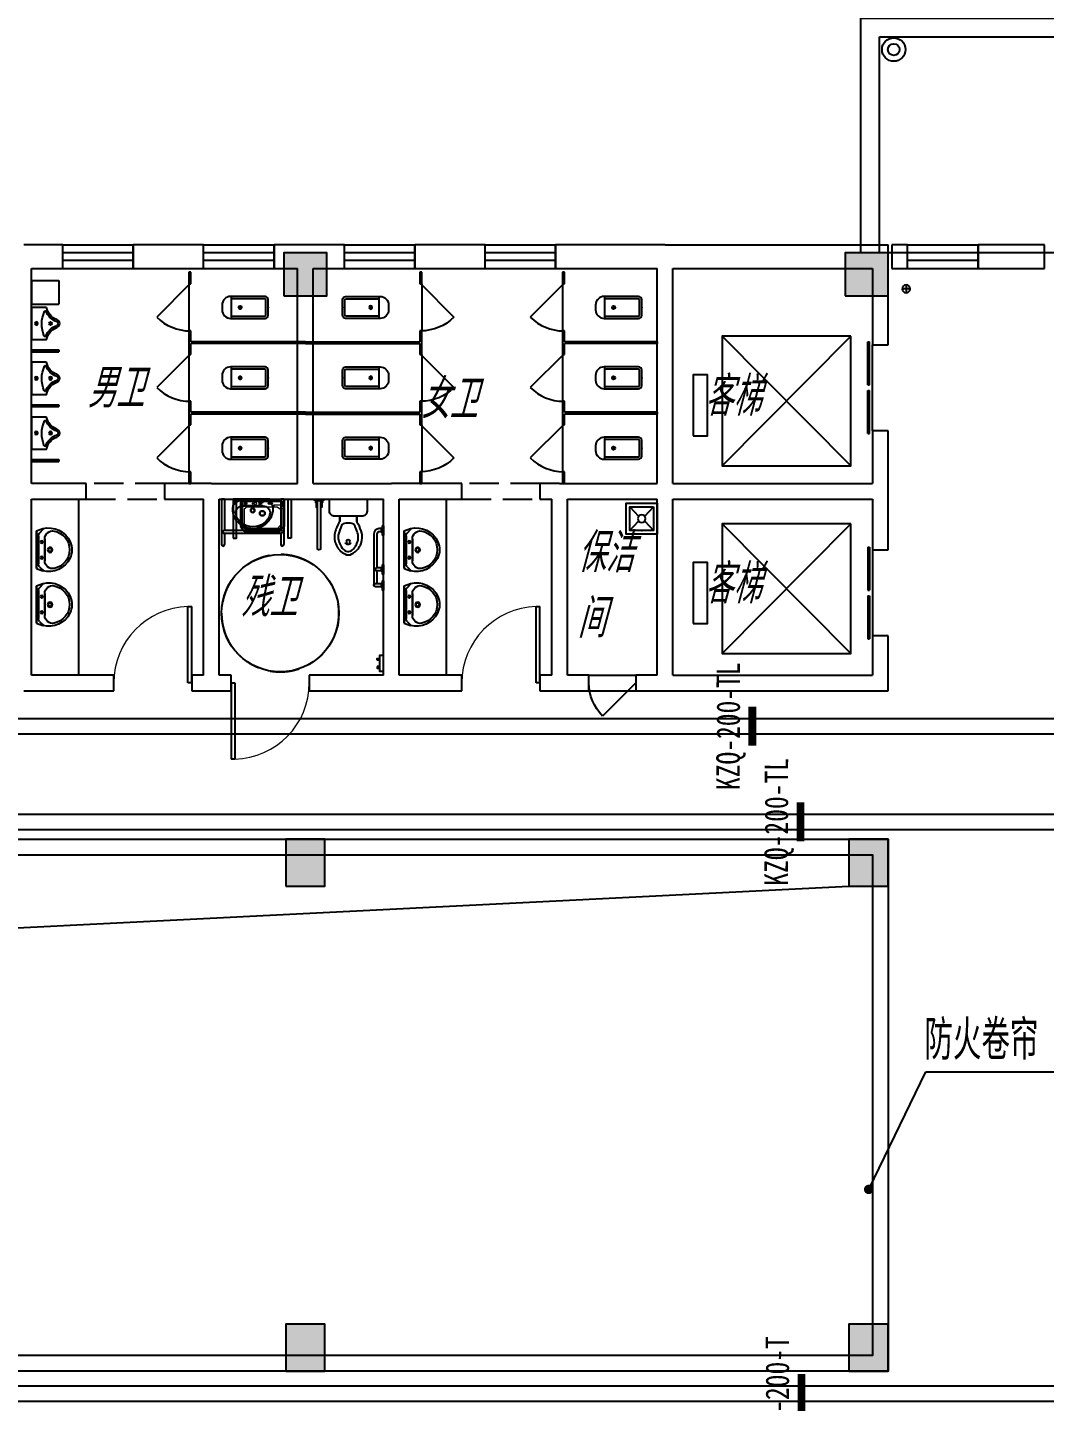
# Model space of a CAD drawing. Extents: x 1398449 to 2142961, y 256969 to 1032940.
# Drawn here: x 1573339 to 1586341, y 715881 to 733449 of the extents above; entities that cross this region are included whole.
import ezdxf
from ezdxf.enums import TextEntityAlignment as Align

# ---------------------------------------------------------------- set-up
doc = ezdxf.new("R2010")
doc.units = 0
doc.header["$LTSCALE"] = 1500
doc.header["$PDSIZE"] = 50
doc.linetypes.add('__DASH', pattern=[0.35, 0.25, -0.1])
doc.linetypes.add('DASH', pattern=[0.35, 0.25, -0.1])
for name, color, linetype in [('1-建筑底图', 8, 'Continuous'), ('CABLETRAY_PDS', 6, 'Continuous'), ('LATRINE', 5, 'Continuous'), ('LVTRY', 5, 'Continuous'), ('内网桥架', 1, 'Continuous'), ('厨卫', 252, 'Continuous'), ('家具', 8, 'Continuous'), ('建筑-洁具', 5, 'Continuous'), ('抗震支吊架', 2, 'Continuous'), ('排水', 153, 'Continuous')]:
    doc.layers.add(name, color=color, linetype=linetype)
doc.styles.add('_TCH_DIM', font='SIMPLEX', dxfattribs={"bigfont": 'GBCBIG'})
doc.styles.add('kzcad', font='', dxfattribs={"width": 0.8})
doc.styles.get("Standard").update_dxf_attribs({"font": 'gbeitc.shx', "bigfont": 'gbcbig.shx'})
doc.styles.get('kzcad').set_extended_font_data('SimSun')
doc.linetypes.add('JIEDI', pattern='A,1.25,-0.25,0.25,-0.25,0.625,["/",Standard,S=0.6,R=0,X=0,Y=-0.3],0.625,-0.25,0.25,-0.25', length=4)

# ---------------------------------------------------------------- blocks, each defined once
blk = doc.blocks.new('np')
at = {"layer": '排水'}
for radius in [150, 75]:
    blk.add_circle((345955, 781714), radius, dxfattribs=at)
blk = doc.blocks.new('ng')
at = {"layer": '排水'}
for p, q in [((345991, 781358), (346091, 781358)), ((346041, 781408), (346041, 781308))]:
    blk.add_line(p, q, dxfattribs=at)
blk.add_circle((346041, 781358), 50, dxfattribs=at)
blk = doc.blocks.new('雨水管222')
at = {"layer": '排水', "xscale": -1}
blk.add_blockref('ng', (861564, -458100), dxfattribs=at)
blk = doc.blocks.new('_E6')
for p, q in [((240, 0), (-240, 0)), ((-237, 0), (239, 0)), ((240, 0), (270, -79)), ((-213, -36), (-271, -91)), ((-240, 0), (-270, -79)), ((-179, -23), (181, -23)), ((141, -105), (-141, -105)), ((-141, -105), (141, -105)), ((217, -37), (274, -95))]:
    blk.add_line(p, q)
for centre, radius in [((-99, -65), 16.3), ((2, -172), 31.6), ((2, -172), 23), ((101, -65), 16.3)]:
    blk.add_circle(centre, radius)
for centre, radius, start, end in [((28, -152), 307, 166.1751, 244.7296), ((-141, -205), 100, 90, 190.5602), ((-179, -73), 50, 90, 133.181), ((-28, -152), 307, 297.0639, 13.8249), ((141, -205), 100, 349.4398, 90), ((181, -73), 50, 44.5607, 90), ((0, -179), 243, 190.5602, 349.4398), ((0, -201), 250, 245.8071, 296.4628), ((28, -152), 307, 266.589, 266.5936)]:
    blk.add_arc(centre, radius, start, end)
at = {"width": 0.8, "flags": 9}
for tag in ['XSIZE', 'YSIZE']:
    blk.add_attdef(tag, (0, 0), '', height=0.5, dxfattribs=at)
blk = doc.blocks.new('$plan$00000379')
at = {"layer": '建筑-洁具'}
for p, q in [((-575, 18), (-536, 18)), ((-572, 18), (-572, 18)), ((-536, -22), (-576, -21))]:
    blk.add_line(p, q, dxfattribs=at)
for points in [[(-285, -110, -0.082371), (-434, -171, -0.174047), (-592, -152, -0.152847), (-702, -46, -0.25487), (-702, 46, -0.135193), (-607, 144, -0.19268), (-434, 171, -0.066715), (-320, 128, 0.008412), (-285, 110), (-220, 110), (-220, -110)], [(-307, -1, -0.073764), (-317, -64, -0.219411), (-337, -85, -0.018016), (-436, -122, -0.163008), (-533, -122, -0.084559), (-606, -92, -0.185519), (-666, -26, -0.252786), (-658, 39, -0.083694), (-606, 90, -0.078323), (-556, 115, -0.086951), (-477, 126, -0.071278), (-416, 114, -0.021719), (-371, 97, 0.016169), (-337, 83, -0.158768), (-324, 73, -0.168814), (-308, 12)]]:
    blk.add_lwpolyline(points, format="xyb", close=True, dxfattribs=at)
for points in [[(-155, 240, 0.414214), (-220, 175, 0.414214)], [(-220, -175, 0.414214), (-155, -240, 0.414214)]]:
    blk.add_lwpolyline(points, format="xyb", dxfattribs=at)
for points in [[(0, 240), (-155, 240)], [(0, -240), (0, 240)], [(-220, 110), (-285, 110)], [(-220, 175), (-220, -175)], [(-285, -110), (-220, -110)], [(-155, -240), (0, -240)]]:
    blk.add_lwpolyline(points, dxfattribs=at)
for centre, radius, start, end in [((-549, -3), 33.2, 100.0495, 259.9505), ((-536, -2), 20, 270, 90)]:
    blk.add_arc(centre, radius, start, end, dxfattribs=at)
blk = doc.blocks.new('$plan$00000403')
at = {"layer": '建筑-洁具'}
for p, q in [((-650, 0), (-650, 0)), ((-19, 20), (-630, 20)), ((-19, -20), (-19, 20)), ((-630, -20), (-19, -20))]:
    blk.add_line(p, q, dxfattribs=at)
for points in [[(-103, 24), (-13, 24), (-13, 38), (-103, 38)], [(-43, 38), (-30, 38), (-30, 46), (-43, 46)], [(0, 60), (-13, 60), (-13, -60), (0, -60)], [(-103, -24), (-13, -24), (-13, -38), (-103, -38)], [(-43, -38), (-30, -38), (-30, -46), (-43, -46)]]:
    blk.add_lwpolyline(points, close=True, dxfattribs=at)
for start, end in [(90.0006, 180.0006), (179.9999, 270)]:
    blk.add_arc((-630, 0), 20, start, end, dxfattribs=at)
blk = doc.blocks.new('$plan$00001624')
at = {"layer": '建筑-洁具'}
for p, q in [((-23, -28), (-23, -54)), ((17, -28), (17, -54)), ((49, -85), (477, -85)), ((49, -125), (700, -125)), ((462, -13), (477, -28)), ((517, -28), (532, -13)), ((517, -85), (680, -85)), ((665, -13), (680, -28)), ((720, -28), (735, -13))]:
    blk.add_line(p, q, dxfattribs=at)
for points in [[(60, 0), (60, -13), (-60, -13), (-60, 0)], [(560, 0), (560, -13), (440, -13), (440, 0)], [(763, 0), (763, -13), (643, -13), (643, 0)]]:
    blk.add_lwpolyline(points, close=True, dxfattribs=at)
for points in [[(-38, -13), (-23, -28), (17, -28), (33, -13)], [(477, -28), (477, -85)], [(477, -28), (517, -28)], [(517, -28), (517, -85)]]:
    blk.add_lwpolyline(points, dxfattribs=at)
blk.add_lwpolyline([(700, -125), (700, -125, -0.414214), (680, -105), (680, -28), (720, -28), (720, -105, -0.414214)], format="xyb", close=True, dxfattribs=at)
for centre, radius, start, end in [((49, -54), 71.5, 180.0001, 270), ((49, -54), 31.5, 180.0003, 269.9998), ((497, -85), 20, 176.5059, 0.0915)]:
    blk.add_arc(centre, radius, start, end, dxfattribs=at)
blk = doc.blocks.new('$plan$00000343')
at = {"layer": '建筑-洁具', "lineweight": 13}
for p, q in [((-279, -123), (-251, -123)), ((-277, -51), (-251, -51)), ((-232, -26), (-232, -79)), ((-232, -79), (-154, -79)), ((-191, -100), (-232, -127)), ((-232, -127), (-232, -335)), ((-191, -100), (189, -100)), ((-149, -84), (-149, -100)), ((148, -84), (148, -100)), ((232, -79), (153, -79)), ((192, -101), (232, -127)), ((232, -26), (232, -79)), ((232, -127), (232, -335)), ((279, -51), (253, -51)), ((281, -123), (253, -123)), ((-232, -335), (-191, -381)), ((232, -335), (191, -381))]:
    blk.add_line(p, q, dxfattribs=at)
at = {"layer": '建筑-洁具'}
for p, q in [((-251, -26), (251, -26)), ((-251, -349), (-251, -26)), ((0, -26), (-90, -26)), ((-90, -26), (90, -26)), ((251, -349), (251, -26)), ((-221, -381), (-251, -349)), ((222, -381), (251, -349)), ((222, -381), (-221, -381))]:
    blk.add_line(p, q, dxfattribs=at)
for points in [[(-280, 0), (-280, -350)], [(-280, 0), (280, 0)], [(280, 0), (280, -350)], [(-280, -350), (-230, -410)], [(280, -350), (230, -410)], [(-230, -410), (230, -410)]]:
    blk.add_lwpolyline(points, dxfattribs=at)
at = {"layer": '建筑-洁具', "lineweight": 13}
for centre, radius in [((-89, -56), 15), ((1, -182), 24.9), ((1, -44), 8), ((91, -54), 15)]:
    blk.add_circle(centre, radius, dxfattribs=at)
at = {"layer": '建筑-洁具'}
blk.add_circle((1, -182), 33.1, dxfattribs=at)
at = {"layer": '建筑-洁具', "lineweight": 13}
for centre, start, end in [((-154, -84), 0, 90), ((153, -84), 90, 180), ((189, -105), 57.2444, 90)]:
    blk.add_arc(centre, 5, start, end, dxfattribs=at)
blk = doc.blocks.new('A$C1C523CE6')
at = {"layer": '家具', "linetype": '__DASH'}
blk.add_circle((1321, -329), 750, dxfattribs=at)
at = {"layer": '建筑-洁具'}
for points in [[(1181, 630), (1221, 630), (1221, 1130), (1181, 1130)], [(1921, 630), (1881, 630), (1881, 1130), (1921, 1130)], [(81, -930), (81, -910), (51, -910), (51, -930)], [(81, -1010), (81, -1030), (51, -1030), (51, -1010)]]:
    blk.add_lwpolyline(points, close=True, dxfattribs=at)
blk.add_lwpolyline([(1, -870), (51, -870), (51, -1070), (1, -1070)], dxfattribs=at)
at = {"layer": '建筑-洁具', "extrusion": (0, 0, -1), "xscale": -1, "zscale": -1, "rotation": 270}
for name, p in [('$plan$00000379', (-451, 1130)), ('$plan$00000403', (-826, 1130))]:
    blk.add_blockref(name, p, dxfattribs=at)
at = {"layer": '建筑-洁具', "extrusion": (0, 0, -1), "zscale": -1, "rotation": 3.576254661836208e-12}
blk.add_blockref('$plan$00000343', (-1551, 1130), dxfattribs=at)
at = {"layer": '建筑-洁具', "xscale": -1, "rotation": 90}
blk.add_blockref('$plan$00001624', (1, 730), dxfattribs=at)
blk = doc.blocks.new('x-cw$0$$lvtry$00000178')
for p, q in [((-240, 0), (-270, -79)), ((240, 0), (-240, 0)), ((-237, 0), (239, 0)), ((240, 0), (270, -79)), ((-213, -36), (-271, -91)), ((-179, -23), (181, -23)), ((-141, -105), (141, -105)), ((141, -105), (-141, -105)), ((217, -37), (274, -95))]:
    blk.add_line(p, q)
for centre, radius in [((-99, -65), 16.3), ((2, -172), 31.6), ((101, -65), 16.3)]:
    blk.add_circle(centre, radius)
at = {"lineweight": 13}
blk.add_circle((2, -172), 23, dxfattribs=at)
for centre, radius, start, end in [((28, -152), 307, 166.1751, 244.7296), ((-141, -205), 100, 90, 190.5602), ((-179, -73), 50, 90, 133.181), ((-28, -152), 307, 297.0639, 13.8249), ((141, -205), 100, 349.4398, 90), ((181, -73), 50, 44.5607, 90), ((0, -179), 243, 190.5602, 349.4398), ((0, -201), 250, 245.8071, 296.4628)]:
    blk.add_arc(centre, radius, start, end)
blk.add_point((1, -65, 0))
blk = doc.blocks.new('A$C581F44C0')
at = {"layer": '厨卫'}
for p, q in [((0, 600, 0), (0, 20, 0)), ((40, 600, 0), (0, 600, 0)), ((40, 600, 0), (40, 200, 0)), ((760, 600, 0), (760, 200, 0)), ((800, 600, 0), (760, 600, 0)), ((800, 600, 0), (800, 600, 0)), ((800, 500, 0), (800, 600, 0)), ((800, 500, 0), (800, 20, 0)), ((20, 180, 0), (20, 180, 0)), ((760, 200, 0), (40, 200, 0)), ((780, 180, 0), (780, 180, 0)), ((760, 160, 0), (40, 160, 0)), ((40, 160, 0), (40, 20, 0)), ((760, 160, 0), (760, 20, 0)), ((20, 0, 0), (20, 0, 0)), ((780, 0, 0), (780, 0, 0))]:
    blk.add_line(p, q, dxfattribs=at)
for centre, start, end in [((40, 180, 0), 90, 180), ((40, 180, 0), 180, 270), ((760, 180, 0), 0, 90), ((760, 180, 0), 270, 0), ((20, 20, 0), 180, 270), ((20, 20, 0), 270, 0), ((780, 20, 0), 180, 270), ((780, 20, 0), 270, 0)]:
    blk.add_arc(centre, 20, start, end, dxfattribs=at)
at = {"layer": '厨卫', "xscale": -0.9156193895870736, "yscale": 0.8407079646017699}
blk.add_blockref('x-cw$0$$lvtry$00000178', (402, 600), dxfattribs=at)
blk = doc.blocks.new('$lvtry$00000191')
for p, q in [((-150, -150), (-39, -269)), ((39, -269), (150, -150)), ((-150, -450), (-39, -331)), ((39, -331), (150, -450))]:
    blk.add_line(p, q)
for points in [[(200, -500), (200, -100), (-200, -100), (-200, -500)], [(150, -450), (150, -150), (-150, -150), (-150, -450)]]:
    blk.add_lwpolyline(points, close=True)
blk.add_circle((0, -300), 50)
blk.add_point((0, -150))
blk = doc.blocks.new('$lvtry$00000200')
at = {"color": 0}
for p, q in [((-110, -40, 0), (-110, -470, 0)), ((100, -30, 0), (-100, -30, 0)), ((110, -470, 0), (110, -40, 0))]:
    blk.add_line(p, q, dxfattribs=at)
at = {"color": 0, "elevation": 0}
blk.add_lwpolyline([(100, 0), (-100, 0, 0.414214), (-140, -40), (-140, -480, 0.414214), (-30, -590), (30, -590, 0.414214), (140, -480), (140, -40, 0.414214)], format="xyb", close=True, dxfattribs=at)
blk.add_lwpolyline([(140, -470), (-140, -470)], dxfattribs=at)
at = {"color": 0}
blk.add_circle((0, -359, 0), 20, dxfattribs=at)
for centre, start, end in [((-100, -40, 0), 90, 180), ((100, -40, 0), 0, 90)]:
    blk.add_arc(centre, 10, start, end, dxfattribs=at)
for p in [(0, 0), (0, -359, 0)]:
    blk.add_point(p, dxfattribs=at)
blk = doc.blocks.new('$DorLib2D$00000114')
at = {"color": 0}
blk.add_line((0.5, 0), (-0.207, 0.707), dxfattribs=at)
blk.add_arc((0.5, 0), 1, 135, 180, dxfattribs=at)
blk = doc.blocks.new('dfregre')
at = {"layer": 'LATRINE'}
for p, q in [((506354, 730223), (506354, 730073)), ((506379, 730223), (506354, 730223)), ((506379, 730073), (506379, 730223)), ((509304, 730223), (509304, 730073)), ((509329, 730223), (509304, 730223)), ((509329, 730073), (509329, 730223)), ((511129, 730223), (511129, 730073)), ((511154, 730223), (511129, 730223)), ((511154, 730073), (511154, 730223)), ((506354, 730073), (506379, 730073)), ((506354, 730073), (506354, 729473)), ((509304, 730073), (509329, 730073)), ((509329, 730073), (509329, 729473)), ((511129, 730073), (511154, 730073)), ((511129, 730073), (511129, 729473)), ((506379, 729473), (506354, 729473)), ((506354, 729473), (506354, 729323)), ((506379, 729335), (506379, 729473)), ((509329, 729473), (509304, 729473)), ((509304, 729473), (509304, 729335)), ((509329, 729323), (509329, 729473)), ((511154, 729473), (511129, 729473)), ((511129, 729473), (511129, 729323)), ((511154, 729335), (511154, 729473)), ((506354, 729323), (506354, 729173)), ((507842, 729335), (506379, 729335)), ((507842, 729310), (506379, 729310)), ((506379, 729173), (506379, 729310)), ((507842, 729310), (507842, 729335)), ((507842, 729335), (509304, 729335)), ((507842, 729335), (507842, 729310)), ((507842, 729310), (509304, 729310)), ((509304, 729310), (509304, 729173)), ((509329, 729173), (509329, 729323)), ((511129, 729323), (511129, 729173)), ((512342, 729335), (511154, 729335)), ((512342, 729310), (511154, 729310)), ((511154, 729173), (511154, 729310)), ((512342, 729310), (512342, 729335)), ((506354, 729173), (506379, 729173)), ((506354, 729173), (506354, 728573)), ((509304, 729173), (509329, 729173)), ((509329, 729173), (509329, 728573)), ((511129, 729173), (511154, 729173)), ((511129, 729173), (511129, 728573)), ((506379, 728573), (506354, 728573)), ((506354, 728573), (506354, 728423)), ((506379, 728435), (506379, 728573)), ((509329, 728573), (509304, 728573)), ((509304, 728573), (509304, 728435)), ((509329, 728423), (509329, 728573)), ((511154, 728573), (511129, 728573)), ((511129, 728573), (511129, 728423)), ((511154, 728435), (511154, 728573)), ((506354, 728423), (506354, 728273)), ((507842, 728435), (506379, 728435)), ((507842, 728410), (506379, 728410)), ((506379, 728273), (506379, 728410)), ((507842, 728410), (507842, 728435)), ((507842, 728435), (509304, 728435)), ((507842, 728435), (507842, 728410)), ((507842, 728410), (509304, 728410)), ((509304, 728410), (509304, 728273)), ((509329, 728273), (509329, 728423)), ((511129, 728423), (511129, 728273)), ((512342, 728435), (511154, 728435)), ((512342, 728410), (511154, 728410)), ((511154, 728273), (511154, 728410)), ((512342, 728410), (512342, 728435)), ((506354, 728273), (506379, 728273)), ((506354, 728273), (506354, 727673)), ((509304, 728273), (509329, 728273)), ((509329, 728273), (509329, 727673)), ((511129, 728273), (511154, 728273)), ((511129, 728273), (511129, 727673)), ((506379, 727673), (506354, 727673)), ((506354, 727673), (506354, 727523)), ((506354, 727523), (506379, 727523)), ((506379, 727523), (506379, 727673)), ((509329, 727673), (509304, 727673)), ((509304, 727673), (509304, 727523)), ((509304, 727523), (509329, 727523)), ((509329, 727523), (509329, 727673)), ((511154, 727673), (511129, 727673)), ((511129, 727673), (511129, 727523)), ((511129, 727523), (511154, 727523)), ((511154, 727523), (511154, 727673))]:
    blk.add_line(p, q, dxfattribs=at)
at = {"layer": 'LATRINE', "xscale": -600, "zscale": 25}
for p, yscale, rotation in [((506367, 729773), -600, 270.0000036838258), ((509317, 729773), 600, 269.9999963161742), ((511142, 729773), -600, 270.0000036838258), ((506367, 728873), -600, 270.0000036838258), ((509317, 728873), 600, 269.9999963161742), ((511142, 728873), -600, 270.0000036838258), ((506367, 727973), -600, 270.0000036838258), ((509317, 727973), 600, 269.9999963161742), ((511142, 727973), -600, 270.0000036838258)]:
    blk.add_blockref('$DorLib2D$00000114', p, dxfattribs=dict(at, yscale=yscale, rotation=rotation))
at = {"layer": 'LVTRY', "rotation": 270.0000036837288}
for p in [(507367, 729773, -400), (512142, 729773, -400), (507367, 728873, -400), (512142, 728873, -400), (507367, 727973, -400), (512142, 727973, -400)]:
    blk.add_blockref('$lvtry$00000200', p, dxfattribs=at)
at = {"layer": 'LVTRY', "rotation": 269.9999963162712}
for p, yscale in [((508317, 729773, -400), -0.9999999999999902), ((508317, 728873, -400), -0.9999999999999905), ((508317, 727973, -400), -0.9999999999999903)]:
    blk.add_blockref('$lvtry$00000200', p, dxfattribs=dict(at, yscale=yscale))
blk = doc.blocks.new('$TCHSYS$WIN2D')
for p, q in [((-0.5, 0.5), (0.5, 0.5)), ((-0.5, 0.5), (-0.5, -0.5)), ((0.5, 0.5), (0.5, -0.5)), ((0.5, 0.167), (-0.5, 0.167)), ((0.5, -0.167), (-0.5, -0.167)), ((-0.5, -0.5), (0.5, -0.5))]:
    blk.add_line(p, q)
blk = doc.blocks.new('$DORLIB2D$00000127')
at = {"color": 0}
for points in [[(-0.533, 0.795), (-0.533, 0.69)], [(-0.033, 0.795), (-0.533, 0.795)], [(-0.033, 0.69), (-0.533, 0.69)], [(-0.033, 0.795), (-0.033, 0.69)], [(0.533, 0.795), (0.033, 0.795)], [(0.033, 0.795), (0.033, 0.69)], [(0.533, 0.69), (0.033, 0.69)], [(0.533, 0.795), (0.533, 0.69)], [(0.5, 0.5), (-0.5, 0.5)]]:
    blk.add_lwpolyline(points, dxfattribs=at)
blk = doc.blocks.new('$lvtry$00000222')
at = {"color": 0, "elevation": 0}
blk.add_lwpolyline([(-205, -191), (-205, 0), (205, 0), (205, -191, 0.268068), (51, -323, -0.317765), (0, -360, -0.317765), (-51, -323, 0.268068)], format="xyb", close=True, dxfattribs=at)
at = {"color": 0}
for centre in [(0, -60, 0), (0, -242, 0)]:
    blk.add_circle(centre, 20, dxfattribs=at)
for centre, radius, start, end in [((-152, -175, 0), 10, 114.1084, 248.1394), ((5, -526, 0), 395, 66.6675, 114.1084), ((158, -173, 0), 10, 290.4941, 66.6675), ((-243, -401, 0), 233, 19.2639, 68.1394), ((0, -316, 0), 24, 199.2639, 269.4998), ((0, -316, 0), 24, 270.5002, 340.7361), ((243, -401, 0), 233, 110.4941, 160.7361)]:
    blk.add_arc(centre, radius, start, end, dxfattribs=at)
for p in [(0, -60, 0), (0, -242, 0)]:
    blk.add_point(p, dxfattribs=at)
blk = doc.blocks.new('$DorLib2D$00000001')
for p, q in [((0.45, 0.975), (0.5, 0.975)), ((0.45, 0), (0.45, 0.975)), ((0.5, 0), (0.5, 0.975)), ((0.5, 0), (0.45, 0))]:
    blk.add_line(p, q)
at = {"lineweight": 13}
blk.add_arc((0.475, 0), 0.975, 91.4693, 180, dxfattribs=at)
blk = doc.blocks.new('1-二层建筑底图')
at = {"layer": '1-建筑底图'}
h = blk.add_hatch(color=256, dxfattribs=at)
h.dxf.hatch_style = 1
h.paths.add_polyline_path([(1576616, 730019.3), (1577166, 730019.3), (1577166, 730569.3), (1576616, 730569.3)])
h = blk.add_hatch(color=256, dxfattribs=at)
h.dxf.hatch_style = 1
h.paths.add_polyline_path([(1583791, 730019.3), (1584341, 730019.3), (1584341, 730569.3), (1583791, 730569.3)])
h = blk.add_hatch(color=256, dxfattribs=at)
h.dxf.hatch_style = 1
h.paths.add_polyline_path([(1576641, 722469.3), (1577141, 722469.3), (1577141, 723069.3), (1576641, 723069.3)])
h = blk.add_hatch(color=256, dxfattribs=at)
h.dxf.hatch_style = 1
h.paths.add_polyline_path([(1583841, 722469.3), (1584341, 722469.3), (1584341, 723069.3), (1583841, 723069.3)])
h = blk.add_hatch(color=256, dxfattribs=at)
h.dxf.hatch_style = 1
h.paths.add_polyline_path([(1576641, 716269.3), (1577141, 716269.3), (1577141, 716869.3), (1576641, 716869.3)])
h = blk.add_hatch(color=256, dxfattribs=at)
h.dxf.hatch_style = 1
h.paths.add_polyline_path([(1583841, 716269.3), (1584341, 716269.3), (1584341, 716869.3), (1583841, 716869.3)])
for p, q in [((1573791, 730669.3), (1573291, 730669.3)), ((1573791, 730369.3), (1573791, 730669.3)), ((1575591, 730669.3), (1574691, 730669.3)), ((1574691, 730669.3), (1574691, 730369.3)), ((1575591, 730369.3), (1575591, 730669.3)), ((1576891, 730669.3), (1576491, 730669.3)), ((1576491, 730669.3), (1576491, 730369.3)), ((1577391, 730669.3), (1576891, 730669.3)), ((1577391, 730369.3), (1577391, 730669.3)), ((1579191, 730669.3), (1578291, 730669.3)), ((1578291, 730669.3), (1578291, 730369.3)), ((1579191, 730369.3), (1579191, 730669.3)), ((1581491, 730669.3), (1580091, 730669.3)), ((1580091, 730669.3), (1580091, 730369.3)), ((1581491, 730669.3), (1584341, 730669.3)), ((1584341, 729393.8), (1584341, 730669.3)), ((1584591, 730669.3), (1584391, 730669.3)), ((1584391, 730669.3), (1584391, 730369.3)), ((1584591, 730369.3), (1584591, 730669.3)), ((1586341, 730669.3), (1585491, 730669.3)), ((1585491, 730669.3), (1585491, 730369.3)), ((1586341, 730369.3), (1586341, 730669.3)), ((1573391, 727619.3), (1573391, 730369.3)), ((1573391, 730369.3), (1573791, 730369.3)), ((1574691, 730369.3), (1575591, 730369.3)), ((1576491, 730369.3), (1576791, 730369.3)), ((1576791, 727619.3), (1576791, 730369.3)), ((1576991, 727619.3), (1576991, 730369.3)), ((1576991, 730369.3), (1577391, 730369.3)), ((1578291, 730369.3), (1579191, 730369.3)), ((1580091, 730369.3), (1581391, 730369.3)), ((1581391, 727619.3), (1581391, 730369.3)), ((1581591, 727619.3), (1581591, 730369.3)), ((1581591, 730369.3), (1584141, 730369.3)), ((1584141, 730369.3), (1584141, 729393.8)), ((1584391, 730369.3), (1584591, 730369.3)), ((1585491, 730369.3), (1586341, 730369.3)), ((1573391, 730213.7), (1573741, 730213.7)), ((1573391, 730213.7), (1573391, 729913.7)), ((1573741, 730213.7), (1573741, 729913.7)), ((1573391, 729913.7), (1573741, 729913.7)), ((1583866, 727844.7), (1582218.2, 729501.2)), ((1582218.2, 727844.7), (1583866, 729501.2)), ((1573391, 729326.2), (1573741, 729326.2)), ((1573391, 729326.2), (1573391, 729301.2)), ((1573391, 729301.2), (1573741, 729301.2)), ((1573741, 729326.2), (1573741, 729301.2)), ((1584141, 729393.8), (1584341, 729393.8)), ((1573391, 728626.2), (1573741, 728626.2)), ((1573391, 728626.2), (1573391, 728601.2)), ((1573391, 728601.2), (1573741, 728601.2)), ((1573741, 728626.2), (1573741, 728601.2)), ((1584341, 728293.8), (1584141, 728293.8)), ((1584141, 728293.8), (1584141, 727619.3)), ((1584341, 727519.3), (1584341, 728293.8)), ((1573391, 727926.2), (1573741, 727926.2)), ((1573391, 727926.2), (1573391, 727901.2)), ((1573391, 727901.2), (1573741, 727901.2)), ((1573741, 727926.2), (1573741, 727901.2)), ((1574091, 727619.3), (1573391, 727619.3)), ((1574091, 727419.3), (1574091, 727619.3)), ((1575691, 727619.3), (1575091, 727619.3)), ((1575091, 727619.3), (1575091, 727419.3)), ((1575691, 727619.3), (1576791, 727619.3)), ((1576991, 727619.3), (1577991, 727619.3)), ((1578891, 727619.3), (1577991, 727619.3)), ((1578891, 727419.3), (1578891, 727619.3)), ((1580141, 727619.3), (1579891, 727619.3)), ((1579891, 727619.3), (1579891, 727419.3)), ((1580141, 727619.3), (1581391, 727619.3)), ((1581591, 727619.3), (1584141, 727619.3)), ((1584341, 726769.3), (1584341, 727519.3)), ((1573391, 725169.3), (1573391, 727419.3)), ((1573391, 727419.3), (1574091, 727419.3)), ((1575091, 727419.3), (1575591, 727419.3)), ((1575591, 725169.3), (1575591, 727419.3)), ((1575791, 725169.3), (1575791, 727419.3)), ((1575791, 727419.3), (1576891, 727419.3)), ((1576891, 727419.3), (1577891, 727419.3)), ((1577891, 725169.3), (1577891, 727419.3)), ((1578091, 725169.3), (1578091, 727419.3)), ((1578091, 727419.3), (1578891, 727419.3)), ((1579891, 727419.3), (1580041, 727419.3)), ((1580041, 725169.3), (1580041, 727419.3)), ((1580241, 725169.3), (1580241, 727419.3)), ((1580241, 727419.3), (1581391, 727419.3)), ((1581391, 725169.3), (1581391, 727419.3)), ((1581591, 725169.3), (1581591, 727419.3)), ((1581591, 727419.3), (1584141, 727419.3)), ((1584141, 727419.3), (1584141, 726769.3)), ((1583866, 725444.7), (1582218.2, 727101.2)), ((1582218.2, 725444.7), (1583866, 727101.2)), ((1584141, 726769.3), (1584341, 726769.3)), ((1584341, 725669.3), (1584141, 725669.3)), ((1584141, 725669.3), (1584141, 725169.3)), ((1584341, 724969.3), (1584341, 725669.3)), ((1574441, 725169.3), (1573391, 725169.3)), ((1574441, 724969.3), (1574441, 725169.3)), ((1575591, 725169.3), (1575441, 725169.3)), ((1575441, 725169.3), (1575441, 724969.3)), ((1575941, 725169.3), (1575791, 725169.3)), ((1575941, 724969.3), (1575941, 725169.3)), ((1577891, 725169.3), (1576941, 725169.3)), ((1576941, 725169.3), (1576941, 724969.3)), ((1578891, 725169.3), (1578091, 725169.3)), ((1578891, 724969.3), (1578891, 725169.3)), ((1580041, 725169.3), (1579891, 725169.3)), ((1579891, 725169.3), (1579891, 724969.3)), ((1580516, 725169.3), (1580241, 725169.3)), ((1580516, 724969.3), (1580516, 725169.3)), ((1580516, 725169.3), (1581116, 725169.3)), ((1581391, 725169.3), (1581116, 725169.3)), ((1581116, 725169.3), (1581116, 724969.3)), ((1581591, 725169.3), (1584141, 725169.3)), ((1573291, 724969.3), (1574441, 724969.3)), ((1575441, 724969.3), (1575691, 724969.3)), ((1575691, 724969.3), (1575941, 724969.3)), ((1576941, 724969.3), (1577991, 724969.3)), ((1577991, 724969.3), (1578891, 724969.3)), ((1579891, 724969.3), (1580141, 724969.3)), ((1580141, 724969.3), (1580516, 724969.3)), ((1580516, 724969.3), (1581116, 724969.3)), ((1581116, 724969.3), (1581491, 724969.3)), ((1581491, 724969.3), (1584341, 724969.3)), ((1584092.9, 718592.9), (1584822.3, 720094.7)), ((1584822.3, 720094.7), (1587625.2, 720094.7))]:
    blk.add_line(p, q, dxfattribs=at)
at = {"layer": '1-建筑底图', "linetype": 'DASH'}
for p, q in [((1575091, 727619.3), (1574091, 727619.3)), ((1579891, 727619.3), (1578891, 727619.3)), ((1574091, 727419.3), (1575091, 727419.3)), ((1578891, 727419.3), (1579891, 727419.3))]:
    blk.add_line(p, q, dxfattribs=at)
at = {"layer": '1-建筑底图'}
for points in [[(1583991, 733569.3), (1593191, 733569.3), (1593191, 730569.3), (1583991, 730569.3)], [(1584231, 733329.3), (1592951, 733329.3), (1592951, 730569.3), (1584231, 730569.3)], [(1576616, 730019.3), (1577166, 730019.3), (1577166, 730569.3), (1576616, 730569.3)], [(1583791, 730019.3), (1584341, 730019.3), (1584341, 730569.3), (1583791, 730569.3)], [(1583866, 729501.2), (1582218.2, 729501.2), (1582218.2, 727844.7), (1583866, 727844.7)], [(1581848.2, 728229.3), (1582033.2, 728229.3), (1582033.2, 729009.3), (1581848.2, 729009.3)], [(1583866, 727101.2), (1582218.2, 727101.2), (1582218.2, 725444.7), (1583866, 725444.7)], [(1581848.2, 725829.3), (1582033.2, 725829.3), (1582033.2, 726609.3), (1581848.2, 726609.3)], [(1576641, 722469.3), (1577141, 722469.3), (1577141, 723069.3), (1576641, 723069.3)], [(1583841, 722469.3), (1584341, 722469.3), (1584341, 723069.3), (1583841, 723069.3)], [(1562491, 722869.3), (1584141, 722869.3), (1584141, 716469.3), (1562491, 716469.3)], [(1576641, 716269.3), (1577141, 716269.3), (1577141, 716869.3), (1576641, 716869.3)], [(1583841, 716269.3), (1584341, 716269.3), (1584341, 716869.3), (1583841, 716869.3)]]:
    blk.add_lwpolyline(points, close=True, dxfattribs=at)
for points in [[(1573391, 727419.3), (1573991, 727419.3), (1573991, 725169.3), (1573391, 725169.3)], [(1578091, 727419.3), (1578691, 727419.3), (1578691, 725169.3), (1578091, 725169.3)], [(1562291, 723069.3), (1584341, 723069.3), (1584341, 716269.3), (1562291, 716269.3), (1562291, 723069.3)], [(1562741, 716769.3), (1563757.3, 721463.1), (1583841, 722469.3)]]:
    blk.add_lwpolyline(points, dxfattribs=at)
at = {"layer": '1-建筑底图', "const_width": 60}
blk.add_lwpolyline([(1584079.8, 718565.9, 1), (1584106, 718619.8, 1)], format="xyb", close=True, dxfattribs=at)
at = {"layer": '1-建筑底图'}
blk.add_circle((1576570, 725960.2), 750, dxfattribs=at)
for name, p in [('np', (1238458.5, -48546.8)), ('dfregre', (1069049.3, 96.8)), ('雨水管222', (1069049.3, 406849)), ('A$C581F44C0', (1575817.8, 726819.3, 0))]:
    blk.add_blockref(name, p, dxfattribs=at)
for name, p, xscale, yscale, zscale, rotation in [('$TCHSYS$WIN2D', (1574241, 730519.3), -900, 300, 900, 180), ('$TCHSYS$WIN2D', (1576041, 730519.3), -900, 300, 900, 180), ('$TCHSYS$WIN2D', (1577841, 730519.3), -900, 300, 900, 180), ('$TCHSYS$WIN2D', (1579641, 730519.3), -900, 300, 900, 180), ('$TCHSYS$WIN2D', (1585041, 730519.3), -900, 300, -900, 180), ('$DORLIB2D$00000127', (1584241, 728843.8), -1100, 200, -1100, 90), ('$DORLIB2D$00000127', (1584241, 726219.3), 1100, 200, 1100, 90), ('$DorLib2D$00000001', (1576441, 725069.3), 1000, 1000, -1000, 180), ('$DorLib2D$00000114', (1580816, 725069.3), -600, 600, 200, 180)]:
    blk.add_blockref(name, p, dxfattribs=dict(at, xscale=xscale, yscale=yscale, zscale=zscale, rotation=rotation))
at = {"layer": '1-建筑底图', "xscale": -1}
for name, p, rotation in [('$lvtry$00000222', (1573391, 729663.7, 0), 90), ('$lvtry$00000222', (1573391, 728963.7, 0), 90), ('$lvtry$00000222', (1573391, 728263.7, 0), 90), ('A$C1C523CE6', (1577891.5, 726289.3), 359.9999999999965), ('$lvtry$00000191', (1581191, 726869.3), 180), ('_E6', (1573455.4, 726771.7), 90), ('_E6', (1578155.4, 726771.7), 90), ('_E6', (1573455.4, 726071.7), 90), ('_E6', (1578155.4, 726071.7), 90)]:
    blk.add_blockref(name, p, dxfattribs=dict(at, rotation=rotation))
at = {"layer": '1-建筑底图', "xscale": 1000, "yscale": 1000, "zscale": 1000}
for p in [(1574941, 725069.3), (1579391, 725069.3)]:
    blk.add_blockref('$DorLib2D$00000001', p, dxfattribs=at)
at = {"layer": '1-建筑底图'}
for s, p in [('男卫', (1574105.1, 728589.3)), ('女卫', (1578368, 728448.7)), ('客梯', (1581989.3, 728484.7)), ('保洁', (1580365.7, 726485.6)), ('客梯', (1581989.3, 726084.7)), ('残卫', (1576061.7, 725914.4)), ('间', (1580365.7, 725649.5))]:
    blk.add_text(s, height=500, dxfattribs=at).set_placement(p)
at = {"layer": '1-建筑底图', "style": '_TCH_DIM'}
blk.add_text('防火卷帘（余同）', height=506.38, dxfattribs=at).set_placement((1584805.2, 720252.2))

msp = doc.modelspace()

# ---------------------------------------------------------------- linework, layer by layer
at = {"layer": 'CABLETRAY_PDS'}
for p, q in [((1535981.4, 723392.6), (1592141, 723392.6)), ((1592141, 723192.6), (1535981.4, 723192.6))]:
    msp.add_line(p, q, dxfattribs=at)
at = {"layer": '内网桥架'}
for p, q in [((1536302.5, 724614.8), (1591109.1, 724614.8)), ((1591109.1, 724414.8), (1536302.5, 724414.8)), ((1551329.9, 716081), (1591109.1, 716081)), ((1591109.1, 715881), (1551329.9, 715881))]:
    msp.add_line(p, q, dxfattribs=at)
at = {"layer": '抗震支吊架', "color": 5, "const_width": 100}
for points in [[(1582606.4, 724264.8), (1582606.4, 724764.8)], [(1583233.7, 715731), (1583233.7, 716231)]]:
    msp.add_lwpolyline(points, dxfattribs=at)
at = {"layer": '抗震支吊架', "color": 2, "const_width": 100}
msp.add_lwpolyline([(1583222.2, 723042.6), (1583222.2, 723542.6)], dxfattribs=at)

# ---------------------------------------------------------------- block references
at = {"layer": '1-建筑底图', "linetype": 'JIEDI'}
msp.add_blockref('1-二层建筑底图', (0, 0), dxfattribs=at)

# ---------------------------------------------------------------- texts
at = {"layer": '抗震支吊架', "color": 5, "style": 'kzcad', "width": 0.8}
for s, p in [('KZQ-200-TL', (1582446.4, 724514.8)), ('KZQ-200-T', (1583073.7, 715981))]:
    msp.add_text(s, height=300, rotation=89.88539, dxfattribs=at).set_placement(p, align=Align.CENTER)
at = {"layer": '抗震支吊架', "color": 2, "style": 'kzcad', "width": 0.8}
msp.add_text('KZQ-200-TL', height=300, rotation=89.88539, dxfattribs=at).set_placement((1583062.2, 723292.6), align=Align.CENTER)

doc.saveas('drawing.dxf')
